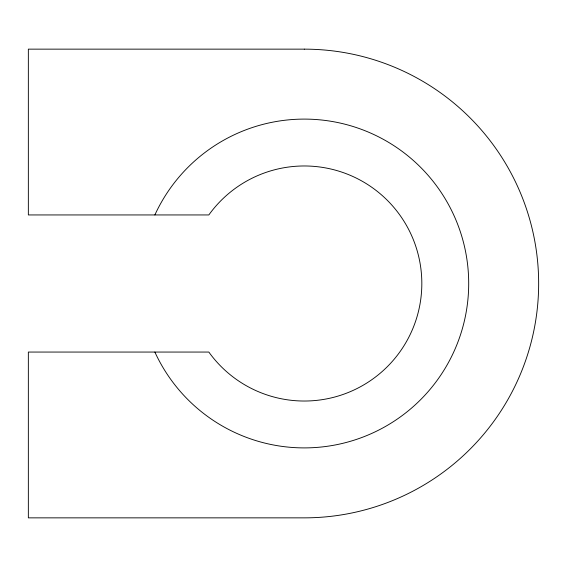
<?xml version="1.0" encoding="UTF-8"?>
<svg xmlns="http://www.w3.org/2000/svg" width="567" height="567" viewBox="0 0 567 567"><rect width="100%" height="100%" fill="white"/><g stroke="black" fill="none" stroke-linecap="round" stroke-linejoin="round"><path stroke-width="0.85" d="M154.869 214.943A164.402 164.402 0 0 1 405.993 154.33A164.402 164.402 0 0 1 405.993 412.67A164.402 164.402 0 0 1 154.869 352.057M304.295 49.145L28.35 49.145L28.35 214.943L208.833 214.943A117.532 117.532 0 0 1 382.775 196.012A117.532 117.532 0 0 1 382.775 370.988A117.532 117.532 0 0 1 208.833 352.057L28.35 352.057L28.35 517.855L304.295 517.855A234.355 234.355 0 0 0 538.65 283.5A234.355 234.355 0 0 0 304.295 49.145"/></g></svg>
